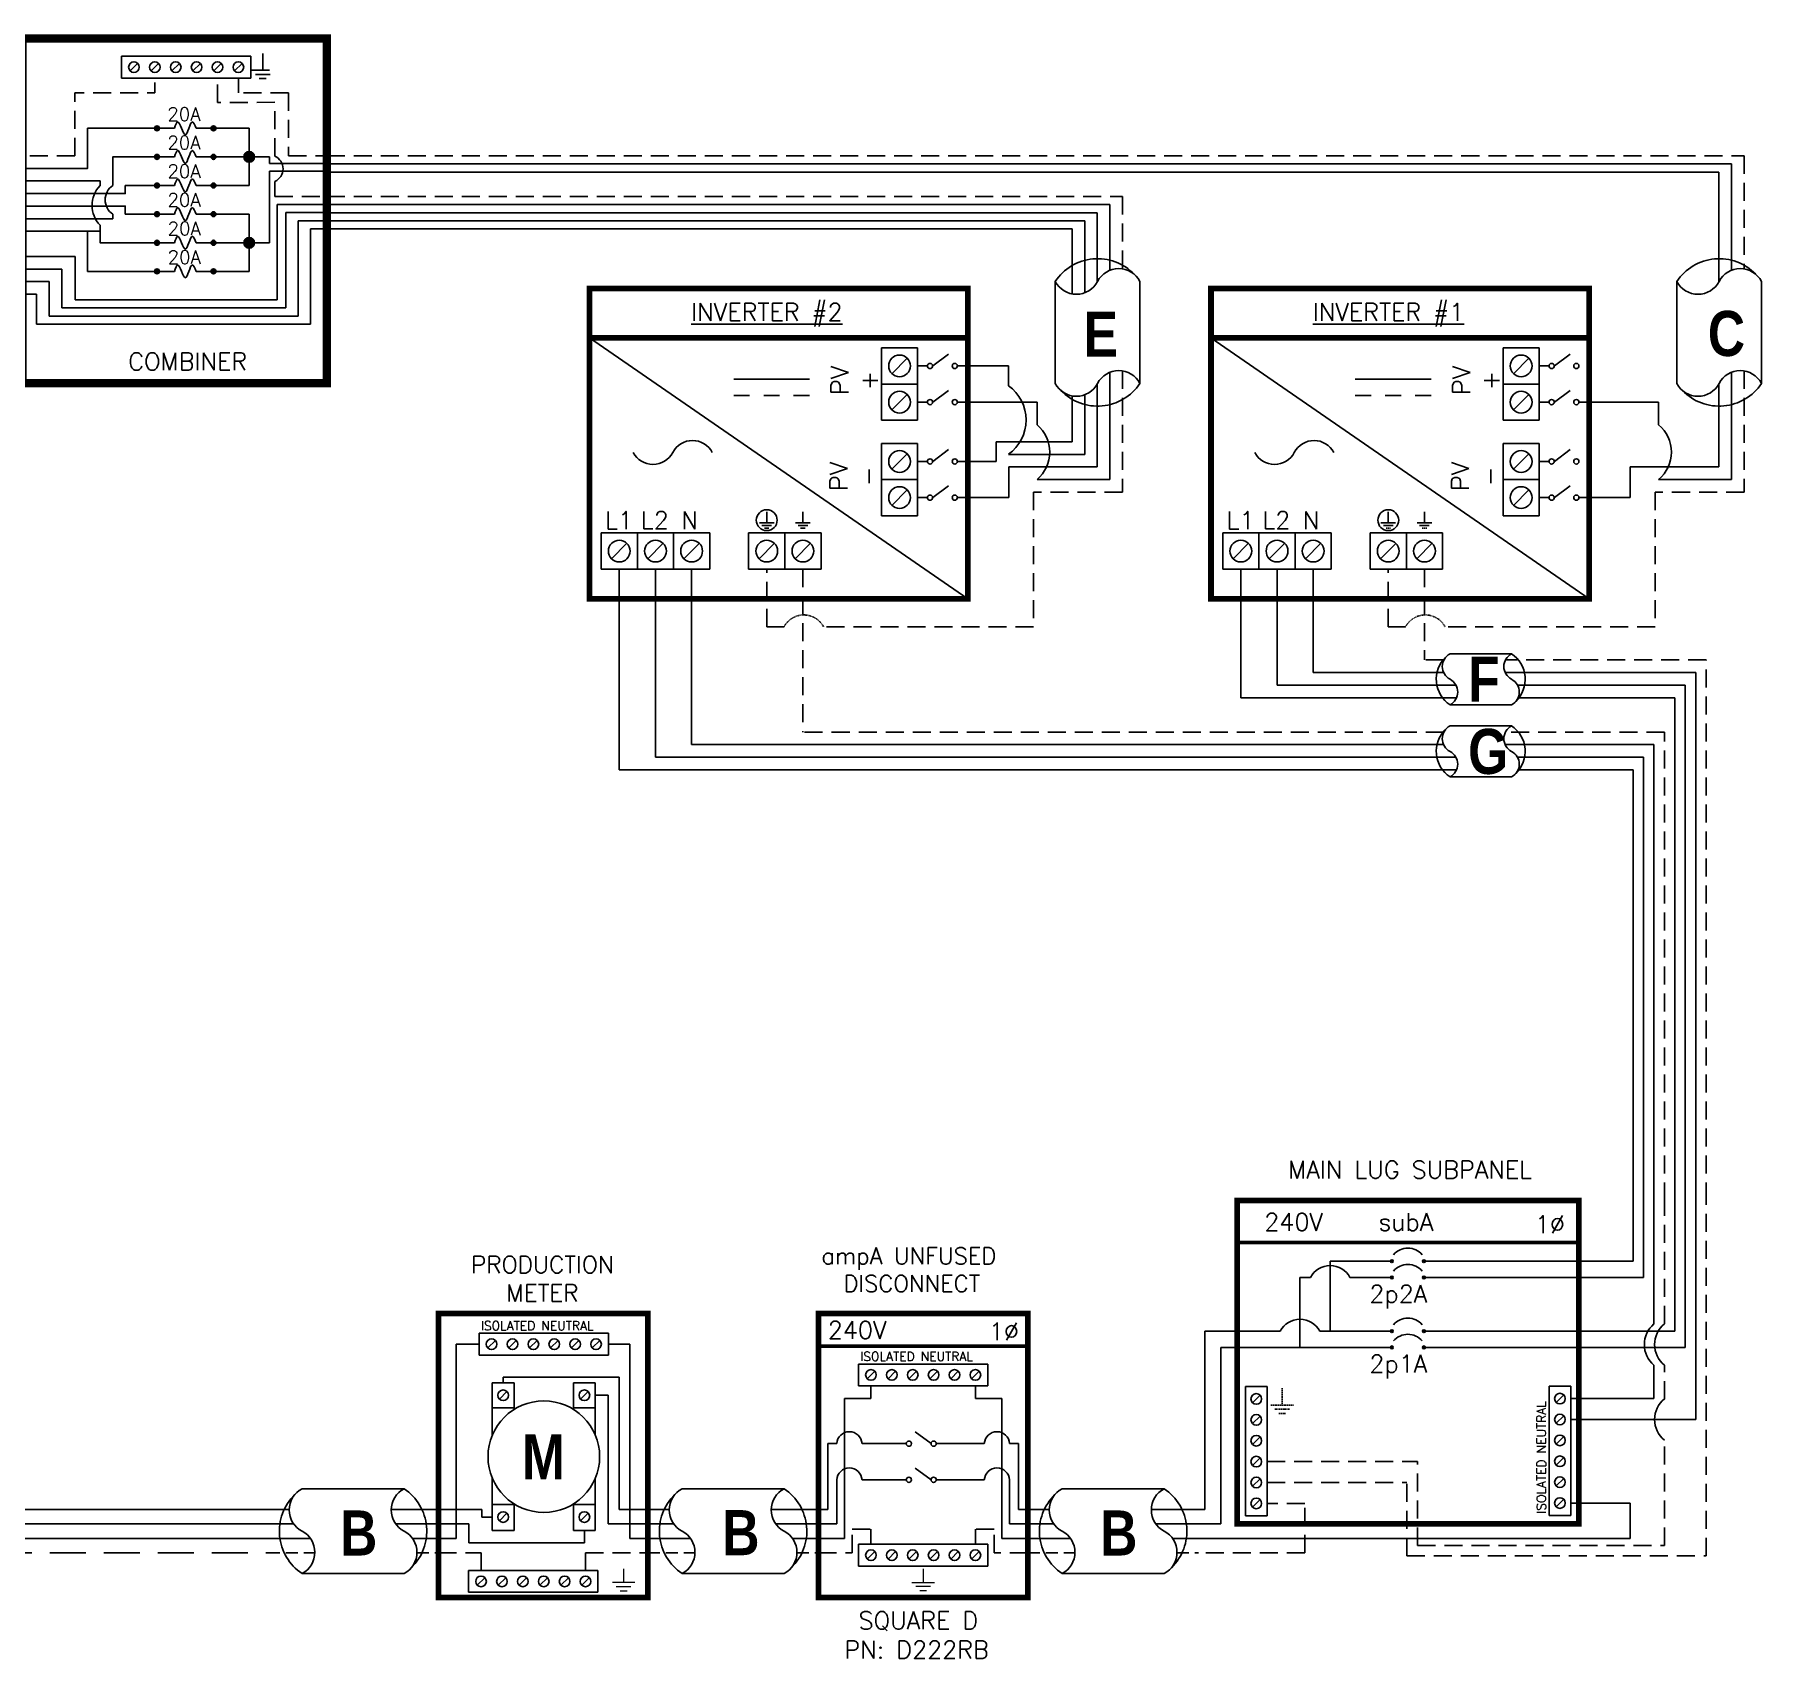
# Model space of a CAD drawing. Header units: feet. Extents: x 21528 to 22290, y 14556 to 15104.
# Drawn here: x 21930.2 to 22289.8, y 14762.3 to 15100.6 of the extents above; entities that cross this region are included whole.
import ezdxf

# ---------------------------------------------------------------- set-up
doc = ezdxf.new("R2010")
doc.units = ezdxf.units.FT
doc.header["$MEASUREMENT"] = 0
doc.linetypes.add('DASHED', pattern=[0.75, 0.5, -0.25])
doc.linetypes.add('HIDDEN', pattern=[0.375, 0.25, -0.125])
for name, color, linetype in [('ONE LINE BLOCKS', 7, 'Continuous'), ('TABLES', 7, 'Continuous'), ('TEXT', 7, 'Continuous'), ('Z - TITLEBLOCK TXT', 7, 'Continuous')]:
    doc.layers.add(name, color=color, linetype=linetype)
doc.styles.add('ONE LINE TXT', font='techb___.ttf')
doc.styles.get("Standard").update_dxf_attribs({"font": 'simplex.shx'})

# ---------------------------------------------------------------- blocks, each defined once
blk = doc.blocks.new('combiner_1combined_1passing')
at = {"linetype": 'Continuous'}
h = blk.add_hatch(color=7, dxfattribs=at)
h.dxf.hatch_style = 1
edge = h.paths.add_edge_path()
edge.add_arc((28.02, 53.09), 0.513, 0, 360)
h = blk.add_hatch(color=7, dxfattribs=at)
h.dxf.hatch_style = 1
edge = h.paths.add_edge_path()
edge.add_arc((39.79, 53.09), 0.513, 0, 360)
h = blk.add_hatch(color=7, dxfattribs=at)
h.dxf.hatch_style = 1
edge = h.paths.add_edge_path()
edge.add_arc((28.02, 47.13), 0.513, 0, 360)
h = blk.add_hatch(color=7, dxfattribs=at)
h.dxf.hatch_style = 1
edge = h.paths.add_edge_path()
edge.add_arc((39.79, 47.13), 0.513, 0, 360)
h = blk.add_hatch(color=7, dxfattribs=at)
h.dxf.hatch_style = 1
edge = h.paths.add_edge_path()
edge.add_arc((28.02, 41.17), 0.513, 0, 360)
h = blk.add_hatch(color=7, dxfattribs=at)
h.dxf.hatch_style = 1
edge = h.paths.add_edge_path()
edge.add_arc((39.79, 41.17), 0.513, 0, 360)
h = blk.add_hatch(color=253, dxfattribs=at)
h.dxf.hatch_style = 1
edge = h.paths.add_edge_path()
edge.add_arc((28.02, 35.2), 0.513, 0, 360)
h = blk.add_hatch(color=253, dxfattribs=at)
h.dxf.hatch_style = 1
edge = h.paths.add_edge_path()
edge.add_arc((39.79, 35.2), 0.513, 0, 360)
h = blk.add_hatch(color=253, dxfattribs=at)
h.dxf.hatch_style = 1
edge = h.paths.add_edge_path()
edge.add_arc((28.02, 29.24), 0.513, 0, 360)
h = blk.add_hatch(color=253, dxfattribs=at)
h.dxf.hatch_style = 1
edge = h.paths.add_edge_path()
edge.add_arc((39.79, 29.24), 0.513, 0, 360)
h = blk.add_hatch(color=253, dxfattribs=at)
h.dxf.hatch_style = 1
edge = h.paths.add_edge_path()
edge.add_arc((28.02, 23.28), 0.513, 0, 360)
h = blk.add_hatch(color=253, dxfattribs=at)
h.dxf.hatch_style = 1
edge = h.paths.add_edge_path()
edge.add_arc((39.79, 23.28), 0.513, 0, 360)
at = {"layer": 'ONE LINE BLOCKS', "linetype": 'Continuous'}
h = blk.add_hatch(color=254, dxfattribs=at)
h.dxf.hatch_style = 1
edge = h.paths.add_edge_path()
edge.add_arc((47.2, 47.13), 1.11, 0, 360)
h = blk.add_hatch(color=254, dxfattribs=at)
h.dxf.hatch_style = 1
edge = h.paths.add_edge_path()
edge.add_arc((47.2, 29.24), 1.11, 0, 360)
at = {"color": 1, "linetype": 'Continuous'}
for p, q in [((28.53, 53.09), (31.66, 53.1)), ((36.16, 53.09), (39.28, 53.09)), ((28.53, 47.13), (31.66, 47.13)), ((36.16, 47.13), (39.28, 47.13)), ((28.53, 41.17), (31.66, 41.17)), ((36.16, 41.17), (39.28, 41.17)), ((28.53, 35.21), (31.66, 35.21)), ((36.16, 35.2), (39.28, 35.2)), ((28.53, 29.24), (31.66, 29.25)), ((36.16, 29.24), (39.28, 29.24)), ((28.53, 23.28), (31.66, 23.29)), ((36.16, 23.28), (39.28, 23.28))]:
    blk.add_line(p, q, dxfattribs=at)
at = {"color": 7, "linetype": 'Continuous'}
for p, q in [((51.44, 47.13), (47.2, 47.13)), ((51.44, 45.75), (51.44, 47.13)), ((5.57, 21.14), (5.57, 13.98)), ((5.57, 21.14), (5.57, 14.9)), ((5.57, 18.52), (5.57, 18.52)), ((5.57, 15.9), (5.57, 15.9))]:
    blk.add_line(p, q, dxfattribs=at)
for p, q in [((51.44, 45.75), (63.59, 45.75)), ((53.03, 17.38), (53.03, 37.21)), ((53.03, 37.21), (63.38, 37.21)), ((57.4, 13.98), (57.4, 33.83)), ((57.4, 33.83), (63.38, 33.83)), ((11.01, 17.38), (11.01, 26.39)), ((11.01, 17.38), (53.03, 17.38)), ((5.57, 13.98), (57.4, 13.98))]:
    blk.add_line(p, q)
at = {"color": 253, "linetype": 'Continuous'}
for p, q in [((51.44, 44.15), (51.44, 29.24)), ((51.44, 44.15), (63.38, 44.15)), ((54.82, 15.68), (54.82, 35.52)), ((54.82, 35.52), (63.38, 35.52)), ((13.56, 31.63), (13.56, 23.28)), ((51.44, 29.24), (47.2, 29.24)), ((59.98, 12.28), (59.98, 32.13)), ((59.98, 32.13), (63.38, 32.13)), ((8.19, 23.77), (0, 23.77)), ((8.19, 15.68), (8.19, 23.77)), ((8.19, 17.53), (8.19, 23.77)), ((13.56, 23.28), (21.42, 23.28)), ((2.95, 18.52), (0, 18.52)), ((2.95, 18.52), (2.95, 12.28)), ((2.95, 18.52), (2.95, 12.28)), ((5.57, 21.14), (5.57, 21.14)), ((5.57, 18.52), (5.57, 18.52)), ((8.19, 15.68), (54.82, 15.68)), ((2.95, 12.28), (59.98, 12.28))]:
    blk.add_line(p, q, dxfattribs=at)
at = {"color": 7}
for p, q in [((11.01, 26.39), (0, 26.39)), ((5.57, 21.14), (0, 21.14))]:
    blk.add_line(p, q, dxfattribs=at)
at = {"color": 7, "linetype": 'Continuous', "flags": 128}
for points in [[(0, 44.74), (13.56, 44.74), (13.56, 53.09), (21.42, 53.09)], [(21.42, 53.09), (28.02, 53.09)], [(39.79, 53.09), (47.2, 53.09)], [(47.2, 53.09), (47.2, 41.17)], [(18.8, 41.17), (18.8, 47.13), (21.42, 47.13)], [(21.42, 47.13), (28.02, 47.13)], [(21.42, 47.13), (28.02, 47.13)], [(39.79, 47.13), (47.2, 47.13)], [(0, 39.5), (21.42, 39.5), (21.42, 41.17)], [(21.42, 41.17), (28.02, 41.17)], [(21.42, 41.17), (28.02, 41.17)], [(39.79, 41.17), (47.2, 41.17)], [(0, 34.25), (18.8, 34.25), (18.8, 35.2)]]:
    blk.add_lwpolyline(points, dxfattribs=at)
at = {"color": 253, "linetype": 'Continuous', "flags": 128}
for points in [[(0, 42.12), (16.18, 42.12), (16.18, 41.17)], [(0, 36.87), (21.42, 36.87), (21.42, 35.2)], [(16.18, 32.9), (16.18, 29.24), (21.42, 29.24)], [(21.42, 35.2), (28.02, 35.2)], [(21.42, 35.2), (28.02, 35.2)], [(39.79, 35.2), (47.2, 35.2)], [(47.2, 35.2), (47.2, 23.28)], [(16.18, 31.63), (0, 31.63)], [(21.42, 29.24), (28.02, 29.24)], [(21.42, 29.24), (28.02, 29.24)], [(39.79, 29.24), (47.2, 29.24)], [(21.42, 23.28), (28.02, 23.28)], [(39.79, 23.28), (47.2, 23.28)]]:
    blk.add_lwpolyline(points, dxfattribs=at)
at = {"color": 7, "linetype": 'Continuous'}
for centre in [(28.02, 53.09), (39.79, 53.09), (28.02, 47.13), (39.79, 47.13), (28.02, 41.17), (39.79, 41.17)]:
    blk.add_circle(centre, 0.513, dxfattribs=at)
at = {"color": 253, "linetype": 'Continuous'}
for centre in [(28.02, 35.2), (39.79, 35.2), (28.02, 29.24), (39.79, 29.24), (28.02, 23.28), (39.79, 23.28)]:
    blk.add_circle(centre, 0.513, dxfattribs=at)
at = {"color": 92, "linetype": 'Continuous'}
blk.add_arc((51.34, 44.65), 2.92, 294.9492, 65.0508, dxfattribs=at)
at = {"color": 253, "linetype": 'Continuous'}
blk.add_arc((20.4, 37.03), 5.91, 135.6055, 224.3945, dxfattribs=at)
at = {"color": 7, "linetype": 'Continuous'}
blk.add_arc((20.84, 38.19), 3.61, 124.3567, 235.6433, dxfattribs=at)
at = {"color": 1, "linetype": 'Continuous'}
for points in [[(31.66, 53.1), (32.33, 54.43), (33.91, 51.74), (35.37, 54.43), (36.16, 53.09)], [(31.66, 47.13), (32.33, 48.47), (33.91, 45.78), (35.37, 48.47), (36.16, 47.13)], [(31.66, 41.17), (32.33, 42.51), (33.91, 39.82), (35.37, 42.51), (36.16, 41.17)], [(31.66, 35.21), (32.33, 36.55), (33.91, 33.86), (35.37, 36.55), (36.16, 35.2)], [(31.66, 29.25), (32.33, 30.59), (33.91, 27.9), (35.37, 30.59), (36.16, 29.24)], [(31.66, 23.29), (32.33, 24.63), (33.91, 21.94), (35.37, 24.63), (36.16, 23.28)]]:
    blk.add_spline(points, degree=3, dxfattribs=at)
at = {"layer": 'ONE LINE BLOCKS', "lineweight": 50, "const_width": 1.71}
blk.add_lwpolyline([(63.38, 0), (0, 0), (0, 71.78), (63.38, 71.78)], close=True, dxfattribs=at)
at = {"layer": 'TEXT', "color": 92, "linetype": 'HIDDEN', "ltscale": 15}
for p, q in [((40.61, 58.49), (40.61, 63.56)), ((44.96, 60.48), (44.96, 63.56)), ((52.57, 58.5), (40.61, 58.49)), ((55.4, 60.48), (44.96, 60.48)), ((52.57, 47.29), (52.57, 58.5)), ((55.4, 60.48), (55.4, 47.36)), ((10.94, 47.36), (0, 47.36)), ((55.4, 47.36), (63.38, 47.36)), ((52.57, 42), (52.57, 38.9)), ((52.57, 38.9), (63.38, 38.9))]:
    blk.add_line(p, q, dxfattribs=at)
at = {"layer": 'TEXT', "color": 92, "linetype": 'HIDDEN', "ltscale": 15, "flags": 128}
for points in [[(50.03, 68.68), (50.03, 65.18)], [(47.69, 65.18), (52.37, 65.18)], [(10.94, 47.36), (10.94, 60.48), (27.56, 60.48), (27.56, 63.56)], [(51.56, 64.31), (48.5, 64.31)], [(50.74, 63.45), (49.31, 63.45)]]:
    blk.add_lwpolyline(points, dxfattribs=at)
at = {"layer": 'Z - TITLEBLOCK TXT', "color": 1, "linetype": 'Continuous'}
for p, q in [((20.61, 63.56), (20.61, 68.1)), ((20.61, 68.1), (47.56, 68.1)), ((47.56, 68.1), (47.56, 63.56)), ((47.56, 63.56), (20.61, 63.56))]:
    blk.add_line(p, q, dxfattribs=at)
at = {"layer": 'Z - TITLEBLOCK TXT', "color": 4, "linetype": 'Continuous'}
for p, q in [((23.99, 66.62), (22.42, 65.04)), ((28.35, 66.62), (26.77, 65.04)), ((32.7, 66.62), (31.12, 65.04)), ((37.05, 66.62), (35.47, 65.04)), ((41.4, 66.62), (39.82, 65.04)), ((45.75, 66.62), (44.18, 65.04))]:
    blk.add_line(p, q, dxfattribs=at)
for centre in [(23.21, 65.83), (27.56, 65.83), (31.91, 65.83), (36.26, 65.83), (40.61, 65.83), (44.96, 65.83)]:
    blk.add_circle(centre, 1.11, dxfattribs=at)
at = {"layer": 'Z - TITLEBLOCK TXT', "color": 7, "linetype": 'Continuous'}
for centre in [(47.2, 47.13), (47.2, 47.13), (47.2, 29.24), (47.2, 29.24)]:
    blk.add_circle(centre, 1.11, dxfattribs=at)
at = {"layer": 'TABLES', "color": 1, "linetype": 'Continuous'}
for p in [(30.17, 54.67), (30.18, 48.71), (30.19, 42.75), (30.2, 36.79), (30.22, 30.83), (30.23, 24.87)]:
    blk.add_text('20A', height=2.778, dxfattribs=at).set_placement(p)
at = {"layer": 'TEXT', "color": 1, "insert": (34.41, 4.5), "char_height": 3.658, "attachment_point": 5}
blk.add_mtext_dynamic_manual_height_columns('COMBINER', width=1.1897, gutter_width=7.17, heights=[0], dxfattribs=at)
blk = doc.blocks.new('2inverterSub')
at = {"layer": 'ONE LINE BLOCKS', "linetype": 'Continuous'}
h = blk.add_hatch(color=1, dxfattribs=at)
h.dxf.hatch_style = 1
edge = h.paths.add_edge_path()
edge.add_arc((40.28, 60.73), 0.291, 0, 360)
h = blk.add_hatch(color=1, dxfattribs=at)
h.dxf.hatch_style = 1
edge = h.paths.add_edge_path()
edge.add_arc((40.28, 57.35), 0.291, 0, 360)
h = blk.add_hatch(color=1, dxfattribs=at)
h.dxf.hatch_style = 1
edge = h.paths.add_edge_path()
edge.add_arc((46.96, 60.73), 0.291, 0, 360)
h = blk.add_hatch(color=1, dxfattribs=at)
h.dxf.hatch_style = 1
edge = h.paths.add_edge_path()
edge.add_arc((46.96, 57.35), 0.291, 0, 360)
h = blk.add_hatch(color=1, dxfattribs=at)
h.dxf.hatch_style = 1
edge = h.paths.add_edge_path()
edge.add_arc((40.28, 46.17), 0.291, 0, 360)
h = blk.add_hatch(color=1, dxfattribs=at)
h.dxf.hatch_style = 1
edge = h.paths.add_edge_path()
edge.add_arc((46.96, 46.17), 0.291, 0, 360)
h = blk.add_hatch(color=1, dxfattribs=at)
h.dxf.hatch_style = 1
edge = h.paths.add_edge_path()
edge.add_arc((40.28, 42.79), 0.291, 0, 360)
h = blk.add_hatch(color=1, dxfattribs=at)
h.dxf.hatch_style = 1
edge = h.paths.add_edge_path()
edge.add_arc((46.96, 42.79), 0.291, 0, 360)
at = {"color": 7, "linetype": 'Continuous'}
for p, q in [((90.5, 73.37), (90.5, 60.73)), ((99.2, 73.37), (99.2, 46.17)), ((36.09, 60.73), (27.43, 60.73)), ((27.43, 60.73), (27.43, 46.17)), ((90.5, 60.73), (51.15, 60.73)), ((17.02, 46.17), (1.34, 46.17)), ((1.34, 46.17), (1.34, 9)), ((36.09, 46.17), (25.26, 46.17)), ((99.2, 46.17), (51.15, 46.17)), ((1.34, 9), (0, 9))]:
    blk.add_line(p, q, dxfattribs=at)
at = {"color": 10, "linetype": 'Continuous'}
for p, q in [((92.67, 73.37), (92.67, 57.35)), ((101.37, 73.37), (101.37, 42.79)), ((21.14, 42.79), (21.14, 57.35)), ((23.31, 57.35), (21.14, 57.35)), ((31.55, 57.35), (36.09, 57.35)), ((92.67, 57.35), (51.15, 57.35)), ((21.14, 42.79), (4.63, 42.79)), ((4.63, 6), (4.63, 42.79)), ((21.14, 42.79), (36.09, 42.79)), ((101.37, 42.79), (51.15, 42.79)), ((4.63, 6), (0, 6))]:
    blk.add_line(p, q, dxfattribs=at)
at = {"color": 253, "linetype": 'Continuous'}
for p, q in [((94.85, 73.37), (94.85, 47.66)), ((103.55, 73.37), (103.55, 27.76)), ((94.85, 39.1), (94.85, 32.11)), ((94.85, 32.11), (77.54, 32.11)), ((103.55, 27.76), (77.54, 27.76)), ((89.88, 10.36), (77.54, 10.36)), ((89.88, 3), (89.88, 10.36)), ((89.88, 3), (0, 3))]:
    blk.add_line(p, q, dxfattribs=at)
at = {"color": 10, "linetype": 'Continuous'}
blk.add_arc((27.43, 55.19), 4.65, 27.6639, 152.3361, dxfattribs=at)
at = {"color": 7, "linetype": 'Continuous'}
blk.add_arc((21.14, 44.01), 4.65, 27.6639, 152.3361, dxfattribs=at)
at = {"color": 253, "linetype": 'Continuous'}
blk.add_arc((98.43, 43.38), 5.58, 129.9215, 230.0785, dxfattribs=at)
at = {"layer": 'ONE LINE BLOCKS', "lineweight": 50}
blk.add_line((8.04, 64.67), (79.2, 64.67), dxfattribs=at)
at = {"layer": 'ONE LINE BLOCKS', "lineweight": 50, "const_width": 1.19}
blk.add_lwpolyline([(8.04, 6.01), (8.04, 73.37), (79.2, 73.37), (79.2, 6.01)], close=True, dxfattribs=at)
at = {"layer": 'TEXT', "color": 92, "linetype": 'HIDDEN', "ltscale": 15}
for p, q in [((97.02, 47.66), (97.02, 73.37)), ((105.72, -0.66), (105.72, 73.37)), ((97.02, 32.03), (97.02, 39.1)), ((97.02, 1.52), (97.02, 23.48)), ((14.31, 18.99), (45.6, 18.99)), ((45.6, 1.52), (45.6, 18.99)), ((14.31, 14.64), (43.39, 14.64)), ((43.39, -0.66), (43.39, 14.64)), ((22.14, 10.28), (14.31, 10.28)), ((22.14, 0), (22.14, 10.28)), ((22.14, 0), (0, 0)), ((45.6, 1.52), (97.02, 1.52)), ((43.39, -0.66), (105.72, -0.66))]:
    blk.add_line(p, q, dxfattribs=at)
at = {"layer": 'TEXT', "color": 92, "linetype": 'HIDDEN', "flags": 128}
for points in [[(17.42, 34.26), (17.42, 30.76)], [(15.08, 30.76), (19.76, 30.76)], [(18.95, 29.89), (15.89, 29.89)], [(18.13, 29.02), (16.7, 29.02)]]:
    blk.add_lwpolyline(points, dxfattribs=at)
at = {"layer": 'TEXT', "color": 92, "linetype": 'Continuous', "ltscale": 4}
for centre in [(100.49, 43.38), (100.49, 27.76)]:
    blk.add_arc(centre, 5.51, 129.059, 230.941, dxfattribs=at)
at = {"layer": 'Z - TITLEBLOCK TXT', "color": 1, "linetype": 'Continuous'}
for p, q in [((9.77, 7.69), (9.77, 34.63)), ((9.77, 34.63), (14.31, 34.63)), ((14.31, 34.63), (14.31, 7.69)), ((73, 7.76), (73, 34.71)), ((73, 34.71), (77.54, 34.71)), ((77.54, 34.71), (77.54, 7.76)), ((14.31, 7.69), (9.77, 7.69)), ((77.54, 7.76), (73, 7.76))]:
    blk.add_line(p, q, dxfattribs=at)
at = {"layer": 'Z - TITLEBLOCK TXT', "color": 4, "linetype": 'Continuous'}
for p, q in [((12.83, 32.82), (11.25, 31.25)), ((76.06, 32.9), (74.49, 31.32)), ((12.83, 28.47), (11.25, 26.9)), ((76.06, 28.54), (74.49, 26.97)), ((12.83, 24.12), (11.25, 22.55)), ((76.06, 24.19), (74.49, 22.62)), ((12.83, 19.77), (11.25, 18.2)), ((76.06, 19.84), (74.49, 18.27)), ((12.83, 15.42), (11.25, 13.85)), ((76.06, 15.49), (74.49, 13.92)), ((12.83, 11.07), (11.25, 9.5)), ((76.06, 11.14), (74.49, 9.57))]:
    blk.add_line(p, q, dxfattribs=at)
at = {"layer": 'Z - TITLEBLOCK TXT', "color": 1, "linetype": 'Continuous', "flags": 128}
for points in [[(36.09, 60.73), (40.28, 60.73)], [(36.09, 60.73), (40.28, 60.73)], [(46.96, 60.73), (51.15, 60.73)], [(36.09, 57.35), (40.28, 57.35)], [(36.09, 57.35), (40.28, 57.35)], [(46.96, 57.35), (51.15, 57.35)], [(36.09, 46.17), (40.28, 46.17)], [(36.09, 46.17), (40.28, 46.17)], [(46.96, 46.17), (51.15, 46.17)], [(36.09, 42.79), (40.28, 42.79)], [(36.09, 42.79), (40.28, 42.79)], [(46.96, 42.79), (51.15, 42.79)]]:
    blk.add_lwpolyline(points, dxfattribs=at)
at = {"layer": 'Z - TITLEBLOCK TXT', "color": 1, "linetype": 'Continuous'}
for centre in [(40.28, 60.73), (40.28, 57.35), (46.96, 60.73), (46.96, 57.35), (40.28, 46.17), (46.96, 46.17), (40.28, 42.79), (46.96, 42.79)]:
    blk.add_circle(centre, 0.291, dxfattribs=at)
at = {"layer": 'Z - TITLEBLOCK TXT', "color": 4, "linetype": 'Continuous'}
for centre in [(12.04, 32.04), (75.27, 32.11), (12.04, 27.69), (75.27, 27.76), (12.04, 23.34), (75.27, 23.41), (12.04, 18.99), (75.27, 19.06), (12.04, 14.64), (75.27, 14.71), (12.04, 10.28), (75.27, 10.36)]:
    blk.add_circle(centre, 1.11, dxfattribs=at)
at = {"layer": 'Z - TITLEBLOCK TXT', "color": 1, "linetype": 'Continuous'}
for centre in [(43.62, 59.53), (43.62, 56.15), (43.62, 44.97), (43.62, 41.59)]:
    blk.add_arc(centre, 3.93, 40.3392, 139.6608, dxfattribs=at)
at = {"layer": 'TABLES', "color": 1, "linetype": 'Continuous'}
for s, p in [('2p2A', (35.59, 52.11)), ('2p1A', (35.59, 37.55))]:
    blk.add_text(s, height=3.658, dxfattribs=at).set_placement(p)
at = {"layer": 'TABLES', "color": 4, "linetype": 'Continuous'}
blk.add_text('ISOLATED NEUTRAL', height=1.8743, rotation=90, dxfattribs=at).set_placement((72.35, 8.12))
at = {"layer": 'TEXT', "color": 1, "attachment_point": 5}
for s, width, gutter_width, insert, char_height in [('MAIN LUG SUBPANEL ', 62.3984, 7.17, (44.08, 79.8), 3.6576), ('240V', 0.1481, 0.75, (19.83, 68.92), 3.658), ('subA', 0.1481, 0.75, (43.21, 68.92), 3.658), ('1∅', 0.1481, 0.75, (73.19, 68.41), 3.658)]:
    blk.add_mtext_dynamic_manual_height_columns(s, width=width, gutter_width=gutter_width, heights=[0], dxfattribs=dict(at, insert=insert, char_height=char_height))
blk = doc.blocks.new('*U13')
at = {"color": 7, "linetype": 'Continuous'}
for p, q in [((-7.14, 13.31), (-28.39, 13.31)), ((-28.39, -4.31), (-7.14, -4.31))]:
    blk.add_line(p, q, dxfattribs=at)
at = {"color": 7}
for p, q in [((-35.53, 9), (-31.05, 9)), ((-9.81, 9), (0, 9))]:
    blk.add_line(p, q, dxfattribs=at)
at = {"color": 10}
for p, q in [((-35.53, 6), (-30.11, 6)), ((-8.87, 6), (0, 6))]:
    blk.add_line(p, q, dxfattribs=at)
at = {"color": 253}
for p, q in [((-35.53, 3), (-26.66, 3)), ((-5.41, 3), (0, 3))]:
    blk.add_line(p, q, dxfattribs=at)
at = {"color": 92, "linetype": 'HIDDEN', "ltscale": 10}
for p, q in [((-4.48, 0), (0, 0)), ((-35.53, 0), (-25.72, 0))]:
    blk.add_line(p, q, dxfattribs=at)
at = {"color": 7, "linetype": 'Continuous'}
for centre, start, end in [((-22.54, 4.5), 133.9732, 236.4265), ((-12.99, 4.5), 313.9732, 56.4265)]:
    blk.add_arc(centre, 10.58, start, end, dxfattribs=at)
at = {"linetype": 'Continuous'}
for centre, start, end in [((-26.08, 8.91), 117.6639, 242.3361), ((-4.83, 8.91), 117.6639, 242.3361), ((-30.7, 0.09), 297.6639, 62.3361), ((-9.45, 0.09), 297.6639, 62.3361)]:
    blk.add_arc(centre, 4.98, start, end, dxfattribs=at)
blk = doc.blocks.new('unfusedDisconnect')
at = {"lineweight": 50}
blk.add_line((-43.61, 43.06), (0, 43.06), dxfattribs=at)
at = {"color": 1, "linetype": 'Continuous'}
for p, q in [((-35.27, 34.78), (-35.27, 39.32)), ((-35.27, 39.32), (-8.32, 39.32)), ((-8.32, 39.32), (-8.32, 34.78)), ((-8.32, 34.78), (-35.27, 34.78)), ((-23.43, 25.18), (-20.16, 22.74)), ((-31.89, 22.73), (-25.32, 22.73)), ((-19.08, 22.73), (-11.7, 22.73)), ((-31.89, 15.2), (-25.32, 15.2)), ((-23.43, 17.65), (-20.16, 15.2)), ((-19.08, 15.2), (-11.7, 15.19)), ((-35.27, 1.76), (-8.32, 1.76)), ((-35.27, 1.76), (-35.27, -2.78)), ((-8.32, 1.76), (-8.32, -2.78)), ((-8.32, -2.78), (-35.27, -2.78))]:
    blk.add_line(p, q, dxfattribs=at)
at = {"color": 4, "linetype": 'Continuous'}
for p, q in [((-31.89, 37.83), (-33.46, 36.26)), ((-27.53, 37.83), (-29.11, 36.26)), ((-23.18, 37.83), (-24.76, 36.26)), ((-18.83, 37.83), (-20.41, 36.26)), ((-14.48, 37.83), (-16.06, 36.26)), ((-10.13, 37.83), (-11.7, 36.26)), ((-31.89, 0.28), (-33.46, -1.3)), ((-27.53, 0.28), (-29.11, -1.3)), ((-23.18, 0.28), (-24.76, -1.3)), ((-18.83, 0.28), (-20.41, -1.3)), ((-14.48, 0.28), (-16.06, -1.3)), ((-10.13, 0.28), (-11.7, -1.3))]:
    blk.add_line(p, q, dxfattribs=at)
at = {"color": 253, "linetype": 'Continuous'}
for p, q in [((-32.67, 32.17), (-32.67, 34.78)), ((-10.92, 32.17), (-10.92, 34.78)), ((-38.16, 3), (-38.16, 32.17)), ((-38.16, 32.17), (-32.67, 32.17)), ((-5.43, 32.17), (-10.92, 32.17)), ((-5.43, 3), (-5.43, 32.17)), ((-43.61, 3), (-38.16, 3)), ((0, 3), (-5.43, 3))]:
    blk.add_line(p, q, dxfattribs=at)
at = {"color": 7, "linetype": 'Continuous'}
for p, q in [((-41.66, 9), (-41.66, 22.73)), ((-39.8, 22.73), (-41.66, 22.73)), ((-31.89, 22.73), (-34.52, 22.73)), ((-11.7, 22.73), (-9.07, 22.73)), ((-3.79, 22.73), (-1.93, 22.73)), ((-1.93, 9), (-1.93, 22.73))]:
    blk.add_line(p, q, dxfattribs=at)
at = {"color": 10, "linetype": 'Continuous'}
for p, q in [((-39.8, 6), (-39.8, 15.2)), ((-31.89, 15.2), (-34.52, 15.2)), ((-11.7, 15.2), (-9.07, 15.2)), ((-3.79, 6), (-3.79, 15.2)), ((-43.61, 6), (-39.8, 6)), ((0, 6), (-3.79, 6))]:
    blk.add_line(p, q, dxfattribs=at)
at = {"color": 7}
for p, q in [((-43.61, 9), (-41.66, 9)), ((0, 9), (-1.93, 9))]:
    blk.add_line(p, q, dxfattribs=at)
at = {"color": 92, "linetype": 'HIDDEN', "ltscale": 15}
for p, q in [((-36.58, 0), (-36.58, 4.9)), ((-36.58, 4.9), (-32.67, 4.9)), ((-32.67, 4.9), (-32.67, 1.76)), ((-7.01, 4.9), (-10.92, 4.9)), ((-10.92, 4.9), (-10.92, 1.76)), ((-7.01, 0), (-7.01, 4.9)), ((-43.61, 0), (-36.58, 0)), ((0, 0), (-7.01, 0))]:
    blk.add_line(p, q, dxfattribs=at)
at = {"lineweight": 50, "const_width": 1.19}
blk.add_lwpolyline([(-43.61, -9.34), (-43.61, 49.84), (0, 49.84), (0, -9.34)], close=True, dxfattribs=at)
at = {"color": 92, "linetype": 'Continuous', "lineweight": 5, "ltscale": 0.05, "flags": 128}
for points in [[(-21.8, -3.32), (-21.8, -6.17)], [(-24.14, -6.17), (-19.45, -6.17)], [(-20.27, -7.03), (-23.32, -7.03)], [(-21.08, -7.9), (-22.51, -7.9)]]:
    blk.add_lwpolyline(points, dxfattribs=at)
at = {"color": 4, "linetype": 'Continuous'}
for centre in [(-32.67, 37.05), (-28.32, 37.05), (-23.97, 37.05), (-19.62, 37.05), (-15.27, 37.05), (-10.92, 37.05), (-32.67, -0.51), (-28.32, -0.51), (-23.97, -0.51), (-19.62, -0.51), (-15.27, -0.51), (-10.92, -0.51)]:
    blk.add_circle(centre, 1.11, dxfattribs=at)
at = {"color": 1, "linetype": 'Continuous'}
for centre in [(-24.78, 22.73), (-19.62, 22.73), (-24.78, 15.2), (-19.62, 15.2)]:
    blk.add_circle(centre, 0.541, dxfattribs=at)
at = {"color": 7, "linetype": 'Continuous'}
for centre in [(-37.16, 22.58), (-6.43, 22.58)]:
    blk.add_arc(centre, 2.64, 3.2819, 176.7181, dxfattribs=at)
at = {"color": 10, "linetype": 'Continuous'}
for centre in [(-37.16, 15.04), (-6.43, 15.04)]:
    blk.add_arc(centre, 2.64, 3.2819, 176.7181, dxfattribs=at)
at = {"color": 4, "linetype": 'Continuous'}
blk.add_text('ISOLATED NEUTRAL', height=1.8743, dxfattribs=at).set_placement((-34.91, 39.97))
at = {"color": 1}
for s, width, gutter_width, heights, insert, char_height, attachment_point in [('\\A1;\\pi12.228;ampA UNFUSED \\P\\pi16.834;DISCONNECT', 64.922, 0, [11.89], (-55.21, 63.58), 3.4544, 1), ('240V', 0.1481, 0.75, [0], (-35.55, 46.4), 3.658, 5), ('1∅', 0.1481, 0.75, [0], (-4.98, 46.1), 3.658, 5), ('\\A1;\\pi11.999,t30.287;SQUARE D\\P\\pi9.0377,t27.326;PN: D222RB', 51.6906, 0.203, [45.94], (-47.25, -12.27), 3.6576, 1)]:
    blk.add_mtext_dynamic_manual_height_columns(s, width=width, gutter_width=gutter_width, heights=heights, dxfattribs=dict(at, insert=insert, char_height=char_height, attachment_point=attachment_point))
blk = doc.blocks.new('*U25')
at = {"color": 7}
for name, p in [('unfusedDisconnect', (0, 0)), ('*U13', (-43.61, 0))]:
    blk.add_blockref(name, p, dxfattribs=at)
at = {"layer": 'Z - TITLEBLOCK TXT', "color": 1, "linetype": 'Continuous', "insert": (-63.63, 8.88), "char_height": 9.3833, "attachment_point": 1, "style": 'ONE LINE TXT'}
blk.add_mtext_dynamic_manual_height_columns('{\\W1;\\C256;B}', width=0.1385, gutter_width=2.13, heights=[0], dxfattribs=at)
blk = doc.blocks.new('*U21')
at = {"color": 7}
blk.add_line((-79.14, 9), (0, 9), dxfattribs=at)
at = {"color": 10}
blk.add_line((-79.14, 6), (0, 6), dxfattribs=at)
at = {"color": 253}
blk.add_line((-79.14, 3), (0, 3), dxfattribs=at)
at = {"color": 92, "linetype": 'DASHED', "ltscale": 15}
blk.add_line((-79.14, 0), (0, 0), dxfattribs=at)
blk = doc.blocks.new('productionMeter')
at = {"color": 253, "linetype": 'Continuous'}
for p, q in [((-39.9, 3), (-39.9, 43.45)), ((-39.9, 43.45), (-35.13, 43.45)), ((-3.71, 43.45), (-8.18, 43.45)), ((-3.71, 43.45), (-3.71, 3)), ((-43.61, 3), (-39.9, 3)), ((0, 3), (-3.71, 3))]:
    blk.add_line(p, q, dxfattribs=at)
at = {"color": 1, "linetype": 'Continuous'}
for p, q in [((-35.13, 41.18), (-35.13, 45.72)), ((-35.13, 45.72), (-8.18, 45.72)), ((-8.18, 45.72), (-8.18, 41.18)), ((-8.18, 41.18), (-35.13, 41.18)), ((-32.38, 35.4), (-32.38, 24.5)), ((-27.84, 35.4), (-32.38, 35.4)), ((-27.84, 29.86), (-27.84, 35.4)), ((-15.47, 29.86), (-15.47, 35.4)), ((-15.47, 35.4), (-10.93, 35.4)), ((-10.93, 35.4), (-10.93, 24.5)), ((-27.84, 30.21), (-32.38, 30.21)), ((-15.47, 30.21), (-10.93, 30.21)), ((-32.38, 15.55), (-32.38, 4.64)), ((-10.93, 15.55), (-10.93, 4.64)), ((-27.84, 10.04), (-32.38, 10.04)), ((-27.84, 4.64), (-27.84, 10.18)), ((-15.47, 4.64), (-15.47, 10.18)), ((-15.47, 10.04), (-10.93, 10.04)), ((-32.38, 4.64), (-27.84, 4.64)), ((-10.93, 4.64), (-15.47, 4.64)), ((-37.32, -8.24), (-37.32, -3.7)), ((-37.32, -3.7), (-10.37, -3.7)), ((-10.37, -3.7), (-10.37, -8.24)), ((-10.37, -8.24), (-37.32, -8.24))]:
    blk.add_line(p, q, dxfattribs=at)
at = {"color": 4, "linetype": 'Continuous'}
for p, q in [((-31.74, 44.23), (-33.32, 42.66)), ((-27.39, 44.23), (-28.97, 42.66)), ((-23.04, 44.23), (-24.62, 42.66)), ((-18.69, 44.23), (-20.26, 42.66)), ((-14.34, 44.23), (-15.91, 42.66)), ((-9.99, 44.23), (-11.56, 42.66)), ((-29.33, 33.59), (-30.9, 32.02)), ((-12.41, 33.59), (-13.98, 32.02)), ((-29.33, 8.23), (-30.9, 6.66)), ((-12.41, 8.23), (-13.98, 6.66)), ((-33.93, -5.19), (-35.51, -6.76)), ((-29.58, -5.19), (-31.15, -6.76)), ((-25.23, -5.19), (-26.8, -6.76)), ((-20.88, -5.19), (-22.45, -6.76)), ((-16.53, -5.19), (-18.1, -6.76)), ((-12.18, -5.19), (-13.75, -6.76))]:
    blk.add_line(p, q, dxfattribs=at)
at = {"color": 7}
for p, q in [((-30.11, 35.4), (-30.11, 36.59)), ((-30.11, 36.59), (-5.98, 36.59)), ((-5.98, 36.59), (-5.98, 9)), ((-43.61, 9), (-34.54, 9)), ((-34.54, 7.44), (-34.54, 9)), ((-32.38, 7.44), (-34.54, 7.44)), ((0, 9), (-5.98, 9))]:
    blk.add_line(p, q, dxfattribs=at)
at = {"color": 10, "linetype": 'Continuous'}
for p, q in [((-10.93, 32.81), (-8.25, 32.81)), ((-8.25, 32.81), (-8.25, 6)), ((-43.61, 6), (-37.24, 6)), ((-37.24, 6), (-37.24, 2.05)), ((-13.2, 2.05), (-13.2, 4.64)), ((0, 6), (-8.25, 6)), ((-37.24, 2.05), (-13.2, 2.05))]:
    blk.add_line(p, q, dxfattribs=at)
at = {"color": 92, "linetype": 'HIDDEN', "ltscale": 15}
for p, q in [((-43.61, 0), (-34.72, 0)), ((-12.97, 0), (-12.97, -3.7)), ((-12.97, 0), (0, 0)), ((-34.72, 0), (-34.72, -3.7))]:
    blk.add_line(p, q, dxfattribs=at)
at = {"lineweight": 50, "const_width": 1.19}
blk.add_lwpolyline([(-43.61, -9.34), (-43.61, 49.84), (0, 49.84), (0, -9.34)], close=True, dxfattribs=at)
at = {"color": 92, "linetype": 'Continuous', "lineweight": 5, "ltscale": 0.05, "flags": 128}
for points in [[(-5.04, -3.33), (-5.04, -6.18)], [(-2.7, -6.18), (-7.38, -6.18)], [(-6.57, -7.05), (-3.51, -7.05)], [(-5.76, -7.91), (-4.32, -7.91)]]:
    blk.add_lwpolyline(points, dxfattribs=at)
at = {"color": 4, "linetype": 'Continuous'}
for centre in [(-32.53, 43.45), (-28.18, 43.45), (-23.83, 43.45), (-19.48, 43.45), (-15.13, 43.45), (-10.78, 43.45), (-30.11, 32.81), (-13.2, 32.81), (-30.11, 7.44), (-13.2, 7.44), (-34.72, -5.97), (-30.37, -5.97), (-26.02, -5.97), (-21.67, -5.97), (-17.32, -5.97), (-12.97, -5.97)]:
    blk.add_circle(centre, 1.11, dxfattribs=at)
at = {"linetype": 'Continuous'}
blk.add_circle((-21.65, 20.02), 11.62, dxfattribs=at)
at = {"color": 4, "linetype": 'Continuous'}
blk.add_text('ISOLATED NEUTRAL', height=1.8743, dxfattribs=at).set_placement((-34.77, 46.37))
at = {"color": 253, "linetype": 'Continuous', "style": 'ONE LINE TXT'}
blk.add_text('M', height=9.38, dxfattribs=at).set_placement((-26.21, 15.31))
at = {"color": 1, "insert": (-21.93, 57.08), "char_height": 3.5433, "attachment_point": 5}
blk.add_mtext_dynamic_manual_height_columns('PRODUCTION METER', width=1.3203, gutter_width=7.17, heights=[0], dxfattribs=at)
blk = doc.blocks.new('*U18')
at = {"color": 7}
blk.add_blockref('productionMeter', (0, 0), dxfattribs=at)

msp = doc.modelspace()

# ---------------------------------------------------------------- linework, layer by layer
at = {"color": 92, "linetype": 'HIDDEN', "ltscale": 15}
for p, q in [((21991.03, 15075.32), (22286.15, 15075.32)), ((22286.15, 15075.32), (22286.15, 15051.75)), ((21991.03, 15066.86), (22156.72, 15066.86)), ((22156.72, 15066.86), (22156.72, 15051.75)), ((22156.72, 15030.51), (22156.72, 15005.26)), ((22286.15, 15030.51), (22286.15, 15005.26)), ((22156.72, 15005.26), (22138.22, 15005.26)), ((22138.22, 15005.26), (22138.22, 14977.18)), ((22286.15, 15005.26), (22267.65, 15005.26)), ((22267.65, 15005.26), (22267.65, 14977.18)), ((22082.64, 14977.18), (22082.64, 14989.21)), ((22090.17, 14989.21), (22090.17, 14955.28)), ((22212.07, 14977.18), (22212.07, 14989.21)), ((22219.6, 14989.21), (22219.6, 14970.31)), ((22082.64, 14977.18), (22086.24, 14977.18)), ((22138.22, 14977.18), (22094.48, 14977.18)), ((22212.07, 14977.18), (22215.67, 14977.18)), ((22267.65, 14977.18), (22223.91, 14977.18)), ((22223.66, 14970.31), (22219.6, 14970.31)), ((22278.26, 14970.31), (22236.47, 14970.31)), ((22278.26, 14857.67), (22278.26, 14970.31)), ((22223.66, 14955.28), (22090.17, 14955.28)), ((22269.56, 14955.28), (22236.47, 14955.28)), ((22269.56, 14857.67), (22269.56, 14955.28))]:
    msp.add_line(p, q, dxfattribs=at)
at = {"color": 7, "linetype": 'Continuous'}
for p, q in [((21991.03, 15073.62), (22283.53, 15073.62)), ((22283.53, 15073.62), (22283.53, 15051.46)), ((21991.03, 15065.17), (22154.1, 15065.17)), ((22154.1, 15065.17), (22154.1, 15051.46)), ((21991.03, 15061.78), (22148.86, 15061.78)), ((22148.86, 15061.78), (22148.86, 15046.79)), ((22142.72, 15049.15), (22142.72, 15027.9)), ((22160.35, 15027.9), (22160.35, 15049.15)), ((22272.15, 15049.15), (22272.15, 15027.9)), ((22289.78, 15027.9), (22289.78, 15049.15)), ((22124.49, 14983.05), (22045.71, 15037.42)), ((22253.92, 14983.05), (22175.15, 15037.42)), ((22091.54, 15028.81), (22075.77, 15028.81)), ((22132.97, 15031.54), (22122.34, 15031.54)), ((22132.97, 15027.43), (22132.97, 15031.54)), ((22154.1, 15030.22), (22154.1, 15007.88)), ((22220.97, 15028.81), (22205.2, 15028.81)), ((22283.53, 15030.22), (22283.53, 15007.88)), ((22079.07, 15025.4), (22075.77, 15025.4)), ((22085.3, 15025.4), (22082.01, 15025.4)), ((22091.54, 15025.4), (22088.24, 15025.4)), ((22148.86, 15025.55), (22148.86, 15013.12)), ((22208.5, 15025.4), (22205.2, 15025.4)), ((22214.73, 15025.4), (22211.44, 15025.4)), ((22220.97, 15025.4), (22217.67, 15025.4)), ((22138.93, 15024), (22122.34, 15024)), ((22138.93, 15019.28), (22138.93, 15024)), ((22268.36, 15024), (22251.77, 15024)), ((22268.36, 15019.28), (22268.36, 15024)), ((22148.86, 15013.12), (22132.97, 15013.12)), ((22154.1, 15007.88), (22138.93, 15007.88)), ((22283.53, 15007.88), (22268.36, 15007.88)), ((22051.93, 14989.21), (22051.93, 14947.39)), ((22181.36, 14989.21), (22181.36, 14962.42)), ((22237.74, 14971.57), (22224.93, 14971.57)), ((22181.36, 14962.42), (22226.29, 14962.42)), ((22224.93, 14960.94), (22237.74, 14960.94)), ((22239.1, 14962.42), (22271.74, 14962.42)), ((22271.74, 14962.42), (22271.74, 14857.67)), ((22237.74, 14956.55), (22224.93, 14956.55)), ((22051.93, 14947.39), (22226.29, 14947.39)), ((22224.93, 14945.92), (22237.74, 14945.92)), ((22239.1, 14947.39), (22263.04, 14947.39)), ((22263.04, 14947.39), (22263.04, 14857.67))]:
    msp.add_line(p, q, dxfattribs=at)
at = {"color": 253, "linetype": 'Continuous'}
for p, q in [((21991.03, 15071.93), (22280.91, 15071.93)), ((22280.91, 15071.93), (22280.91, 15049.05)), ((21991.03, 15063.47), (22151.48, 15063.47)), ((22151.48, 15063.47), (22151.48, 15049.05)), ((21991.03, 15060.08), (22146.24, 15060.08)), ((22146.24, 15060.08), (22146.24, 15046.56)), ((22146.24, 15025.32), (22146.24, 15015.75)), ((22151.48, 15027.8), (22151.48, 15010.5)), ((22280.91, 15027.8), (22280.91, 15010.5)), ((22146.24, 15015.75), (22130.4, 15015.75)), ((22130.4, 15015.75), (22130.4, 15011.64)), ((22130.4, 15011.64), (22122.23, 15011.64)), ((22151.48, 15010.5), (22133.02, 15010.5)), ((22133.02, 15010.5), (22133.02, 15004.11)), ((22280.91, 15010.5), (22262.45, 15010.5)), ((22262.45, 15010.5), (22262.45, 15004.11)), ((22133.02, 15004.11), (22122.34, 15004.11)), ((22262.45, 15004.11), (22251.77, 15004.11)), ((22067, 14989.21), (22067, 14952.65)), ((22196.43, 14989.21), (22196.43, 14967.68)), ((22196.43, 14967.68), (22223.59, 14967.68)), ((22236.4, 14967.68), (22276.09, 14967.68)), ((22276.09, 14857.67), (22276.09, 14967.68)), ((22067, 14952.65), (22223.59, 14952.65)), ((22236.4, 14952.65), (22267.39, 14952.65)), ((22267.39, 14952.65), (22267.39, 14857.67))]:
    msp.add_line(p, q, dxfattribs=at)
at = {"color": 1, "linetype": 'Continuous'}
for p, q in [((22106.53, 15020.23), (22106.53, 15035.3)), ((22106.53, 15035.3), (22114.06, 15035.3)), ((22106.53, 15020.23), (22106.53, 15035.3)), ((22114.06, 15035.3), (22114.06, 15020.23)), ((22114.06, 15035.3), (22114.06, 15027.77)), ((22120.49, 15034), (22117.23, 15031.55)), ((22235.96, 15020.23), (22235.96, 15035.3)), ((22235.96, 15035.3), (22243.5, 15035.3)), ((22235.96, 15020.23), (22235.96, 15035.3)), ((22243.5, 15035.3), (22243.5, 15020.23)), ((22243.5, 15035.3), (22243.5, 15027.77)), ((22249.92, 15034), (22246.66, 15031.55)), ((22114.06, 15031.54), (22116.1, 15031.54)), ((22243.5, 15031.54), (22245.53, 15031.54)), ((22114.06, 15027.77), (22106.53, 15027.77)), ((22120.49, 15026.46), (22117.23, 15024.02)), ((22243.5, 15027.77), (22235.96, 15027.77)), ((22249.92, 15026.46), (22246.66, 15024.02)), ((22114.06, 15024), (22116.1, 15024)), ((22243.5, 15024), (22245.53, 15024)), ((22114.06, 15020.23), (22106.53, 15020.23)), ((22243.5, 15020.23), (22235.96, 15020.23)), ((22106.53, 15000.34), (22106.53, 15015.41)), ((22106.53, 15015.41), (22114.06, 15015.41)), ((22114.06, 15015.41), (22114.06, 15007.87)), ((22120.49, 15014.1), (22117.23, 15011.66)), ((22235.96, 15000.34), (22235.96, 15015.41)), ((22235.96, 15015.41), (22243.5, 15015.41)), ((22243.5, 15015.41), (22243.5, 15007.87)), ((22249.92, 15014.1), (22246.66, 15011.66)), ((22114.06, 15011.64), (22116.1, 15011.64)), ((22243.5, 15011.64), (22245.53, 15011.64)), ((22114.06, 15007.87), (22106.53, 15007.87)), ((22114.06, 15007.87), (22114.06, 15000.34)), ((22243.5, 15007.87), (22235.96, 15007.87)), ((22243.5, 15007.87), (22243.5, 15000.34)), ((22114.06, 15004.11), (22116.1, 15004.11)), ((22120.49, 15006.57), (22117.23, 15004.12)), ((22243.5, 15004.11), (22245.53, 15004.11)), ((22249.92, 15006.57), (22246.66, 15004.12)), ((22114.06, 15000.34), (22106.53, 15000.34)), ((22243.5, 15000.34), (22235.96, 15000.34)), ((22048.16, 14996.75), (22063.23, 14996.75)), ((22048.16, 14989.21), (22048.16, 14996.75)), ((22048.16, 14996.75), (22055.7, 14996.75)), ((22055.7, 14996.75), (22055.7, 14989.21)), ((22063.23, 14996.75), (22063.23, 14989.21)), ((22063.23, 14996.75), (22070.77, 14996.75)), ((22070.77, 14996.75), (22070.77, 14989.21)), ((22078.87, 14996.75), (22093.94, 14996.75)), ((22078.87, 14989.21), (22078.87, 14996.75)), ((22078.87, 14996.75), (22086.41, 14996.75)), ((22086.41, 14996.75), (22086.41, 14989.21)), ((22093.94, 14996.75), (22093.94, 14989.21)), ((22177.6, 14996.75), (22192.66, 14996.75)), ((22177.6, 14989.21), (22177.6, 14996.75)), ((22177.6, 14996.75), (22185.13, 14996.75)), ((22185.13, 14996.75), (22185.13, 14989.21)), ((22192.66, 14996.75), (22192.66, 14989.21)), ((22192.66, 14996.75), (22200.2, 14996.75)), ((22200.2, 14996.75), (22200.2, 14989.21)), ((22208.3, 14996.75), (22223.37, 14996.75)), ((22208.3, 14989.21), (22208.3, 14996.75)), ((22208.3, 14996.75), (22215.84, 14996.75)), ((22215.84, 14996.75), (22215.84, 14989.21)), ((22223.37, 14996.75), (22223.37, 14989.21)), ((22063.23, 14989.21), (22048.16, 14989.21)), ((22063.23, 14989.21), (22070.77, 14989.21)), ((22093.94, 14989.21), (22078.87, 14989.21)), ((22192.66, 14989.21), (22177.6, 14989.21)), ((22192.66, 14989.21), (22200.2, 14989.21)), ((22223.37, 14989.21), (22208.3, 14989.21))]:
    msp.add_line(p, q, dxfattribs=at)
at = {"color": 4, "linetype": 'Continuous'}
for p, q in [((22111.9, 15033.14), (22108.69, 15029.93)), ((22241.34, 15033.14), (22238.12, 15029.93)), ((22111.9, 15025.61), (22108.69, 15022.39)), ((22241.34, 15025.61), (22238.12, 15022.39)), ((22111.9, 15013.25), (22108.69, 15010.03)), ((22241.34, 15013.25), (22238.12, 15010.03)), ((22111.9, 15005.71), (22108.69, 15002.5)), ((22241.34, 15005.71), (22238.12, 15002.5)), ((22053.54, 14994.59), (22050.32, 14991.37)), ((22061.07, 14994.59), (22057.86, 14991.37)), ((22068.61, 14994.59), (22065.39, 14991.37)), ((22084.25, 14994.59), (22081.03, 14991.37)), ((22091.78, 14994.59), (22088.57, 14991.37)), ((22182.97, 14994.59), (22179.76, 14991.37)), ((22190.5, 14994.59), (22187.29, 14991.37)), ((22198.04, 14994.59), (22194.82, 14991.37)), ((22213.68, 14994.59), (22210.46, 14991.37)), ((22221.21, 14994.59), (22218, 14991.37))]:
    msp.add_line(p, q, dxfattribs=at)
at = {"color": 10, "linetype": 'Continuous'}
for p, q in [((22059.47, 14989.21), (22059.47, 14950.02)), ((22188.9, 14989.21), (22188.9, 14965.05)), ((22188.9, 14965.05), (22226.16, 14965.05)), ((22238.98, 14965.05), (22273.91, 14965.05)), ((22273.91, 14965.05), (22273.91, 14857.67)), ((22059.47, 14950.02), (22226.16, 14950.02)), ((22238.98, 14950.02), (22265.21, 14950.02)), ((22265.21, 14950.02), (22265.21, 14857.67))]:
    msp.add_line(p, q, dxfattribs=at)
at = {"lineweight": 50, "const_width": 1.19}
for points in [[(22045.71, 14983.05), (22045.71, 15047.7), (22124.49, 15047.7), (22124.49, 14983.05)], [(22045.71, 15037.42), (22045.71, 15047.7), (22124.49, 15047.7), (22124.49, 15037.42)], [(22175.15, 14983.05), (22175.15, 15047.7), (22253.92, 15047.7), (22253.92, 14983.05)], [(22175.15, 15037.42), (22175.15, 15047.7), (22253.92, 15047.7), (22253.92, 15037.42)]]:
    msp.add_lwpolyline(points, close=True, dxfattribs=at)
at = {"color": 92, "linetype": 'Continuous', "flags": 128}
for points in [[(22082.64, 15001.15), (22082.64, 14998.86)], [(22090.17, 15001.15), (22090.17, 14998.86)], [(22212.07, 15001.15), (22212.07, 14998.86)], [(22219.61, 15001.15), (22219.6, 14998.86)], [(22081.1, 14998.86), (22084.17, 14998.86)], [(22083.64, 14998.29), (22081.63, 14998.29)], [(22083.11, 14997.72), (22082.17, 14997.72)], [(22088.63, 14998.86), (22091.71, 14998.86)], [(22091.17, 14998.29), (22089.17, 14998.29)], [(22090.64, 14997.72), (22089.7, 14997.72)], [(22210.53, 14998.86), (22213.6, 14998.86)], [(22213.07, 14998.29), (22211.06, 14998.29)], [(22218.07, 14998.86), (22221.14, 14998.86)], [(22220.61, 14998.29), (22218.6, 14998.29)]]:
    msp.add_lwpolyline(points, dxfattribs=at)
at = {"color": 92, "linetype": 'HIDDEN', "flags": 128}
for points in [[(22212.54, 14997.72), (22211.6, 14997.72)], [(22220.07, 14997.72), (22219.13, 14997.72)]]:
    msp.add_lwpolyline(points, dxfattribs=at)
at = {"color": 4, "linetype": 'Continuous'}
for centre in [(22110.3, 15031.54), (22239.73, 15031.54), (22110.3, 15024), (22239.73, 15024), (22110.3, 15011.64), (22239.73, 15011.64), (22110.3, 15004.11), (22239.73, 15004.11), (22051.93, 14992.98), (22059.47, 14992.98), (22067, 14992.98), (22082.64, 14992.98), (22090.17, 14992.98), (22181.36, 14992.98), (22188.9, 14992.98), (22196.43, 14992.98), (22212.07, 14992.98), (22219.6, 14992.98)]:
    msp.add_circle(centre, 2.27, dxfattribs=at)
at = {"color": 1, "linetype": 'Continuous'}
for centre in [(22116.64, 15031.54), (22121.8, 15031.54), (22246.08, 15031.54), (22251.23, 15031.54), (22116.64, 15024), (22121.8, 15024), (22246.08, 15024), (22251.23, 15024), (22116.64, 15011.64), (22121.8, 15011.64), (22246.08, 15011.64), (22251.23, 15011.64), (22116.64, 15004.11), (22121.8, 15004.11), (22246.08, 15004.11), (22251.23, 15004.11)]:
    msp.add_circle(centre, 0.541, dxfattribs=at)
at = {"color": 92, "linetype": 'Continuous'}
for centre in [(22082.64, 14999.41), (22212.07, 14999.41)]:
    msp.add_circle(centre, 2.17, dxfattribs=at)
at = {"color": 7, "linetype": 'Continuous'}
for centre, radius, start, end in [((22151.53, 15043.3), 10.58, 43.9732, 146.4265), ((22280.97, 15043.3), 10.58, 43.9732, 146.4265), ((22151.53, 15033.75), 10.58, 223.9732, 326.4265), ((22280.97, 15033.75), 10.58, 223.9732, 326.4265), ((22228.45, 14966.26), 6.38, 133.9732, 236.4265), ((22234.21, 14966.26), 6.38, 313.9732, 56.4265), ((22234.21, 14951.23), 6.38, 313.9732, 56.4265), ((22228.45, 14951.23), 6.38, 133.9732, 236.4265)]:
    msp.add_arc(centre, radius, start, end, dxfattribs=at)
at = {"linetype": 'Continuous'}
for centre, radius, start, end in [((22155.94, 15046.84), 4.98, 27.6639, 152.3361), ((22285.37, 15046.84), 4.98, 27.6639, 152.3361), ((22147.13, 15051.46), 4.98, 207.6639, 332.3361), ((22276.56, 15051.46), 4.98, 207.6639, 332.3361), ((22155.94, 15025.59), 4.98, 27.6639, 152.3361), ((22285.37, 15025.59), 4.98, 27.6639, 152.3361), ((22127.84, 15020.28), 8.8, 305.6505, 54.3495), ((22147.13, 15030.21), 4.98, 207.6639, 332.3361), ((22276.56, 15030.21), 4.98, 207.6639, 332.3361), ((22134.16, 15013.58), 7.43, 309.9338, 50.0662), ((22263.59, 15013.58), 7.43, 309.9338, 50.0662), ((22067.19, 15011.36), 4.65, 27.6639, 152.3361), ((22196.62, 15011.36), 4.65, 27.6639, 152.3361), ((22058.95, 15015.68), 4.65, 207.6639, 332.3361), ((22188.38, 15015.68), 4.65, 207.6639, 332.3361), ((22226.32, 14968.92), 3, 117.6639, 242.3361), ((22239.13, 14968.92), 3, 117.6639, 242.3361), ((22223.53, 14963.6), 3, 297.6639, 62.3361), ((22236.35, 14963.6), 3, 297.6639, 62.3361), ((22226.32, 14953.89), 3, 117.6639, 242.3361), ((22239.13, 14953.89), 3, 117.6639, 242.3361), ((22223.53, 14948.58), 3, 297.6639, 62.3361), ((22236.35, 14948.58), 3, 297.6639, 62.3361)]:
    msp.add_arc(centre, radius, start, end, dxfattribs=at)
at = {"color": 92, "linetype": 'HIDDEN', "ltscale": 0.3}
for centre in [(22090.36, 14975.02), (22219.79, 14975.02)]:
    msp.add_arc(centre, 4.65, 27.6639, 152.3361, dxfattribs=at)

# ---------------------------------------------------------------- block references
at = {"color": 7}
for name, p in [('combiner_1combined_1passing', (21927.65, 15027.96)), ('2inverterSub', (22172.54, 14784.29)), ('*U18', (22057.87, 14784.29)), ('*U25', (22137.01, 14784.29)), ('*U13', (22014.26, 14784.29)), ('*U13', (22172.54, 14784.29)), ('*U21', (21978.73, 14784.29))]:
    msp.add_blockref(name, p, dxfattribs=at)

# ---------------------------------------------------------------- texts
at = {"color": 1, "linetype": 'Continuous'}
for s, p in [('%%UINVERTER #2', (22066.92, 15040.96)), ('%%UINVERTER #1', (22196.36, 15040.96))]:
    msp.add_text(s, height=3.6576, dxfattribs=at).set_placement(p)
at = {"color": 1, "linetype": 'Continuous', "char_height": 9.3833, "attachment_point": 1, "style": 'ONE LINE TXT'}
for s, insert in [('{\\W1;\\C256;E}', (22148.61, 15042.87)), ('{\\W1;\\C256;C}', (22278.61, 15043)), ('{\\W1;\\C256;F}', (22228.69, 14970.96)), ('{\\W1;\\C256;G}', (22228.69, 14955.93)), ('{\\W1;\\C256;B}', (21993.79, 14793.1)), ('{\\W1;\\C256;B}', (22152.07, 14793.1))]:
    msp.add_mtext_dynamic_manual_height_columns(s, width=0.1385, gutter_width=2.13, heights=[0], dxfattribs=dict(at, insert=insert))
at = {"color": 1, "char_height": 3.658, "attachment_point": 5, "rotation": 90}
for s, width, insert in [('PV +', 2.8378, (22100.89, 15028.52)), ('PV +', 2.8378, (22230.32, 15028.52)), ('PV -', 2.8013, (22100.66, 15008.54)), ('PV -', 2.8013, (22230.09, 15008.54))]:
    msp.add_mtext_dynamic_manual_height_columns(s, width=width, gutter_width=0.75, heights=[0], dxfattribs=dict(at, insert=insert))
at = {"color": 1, "attachment_point": 5}
for s, insert, char_height in [('L1', (22051.87, 14999.39), 3.658), ('L2', (22059.34, 14999.42), 3.658), ('N', (22066.59, 14999.36), 3.66), ('L1', (22181.31, 14999.39), 3.658), ('L2', (22188.77, 14999.42), 3.658), ('N', (22196.02, 14999.36), 3.66)]:
    msp.add_mtext_dynamic_manual_height_columns(s, width=0.1481, gutter_width=0.75, heights=[0], dxfattribs=dict(at, insert=insert, char_height=char_height))

doc.saveas('drawing.dxf')
